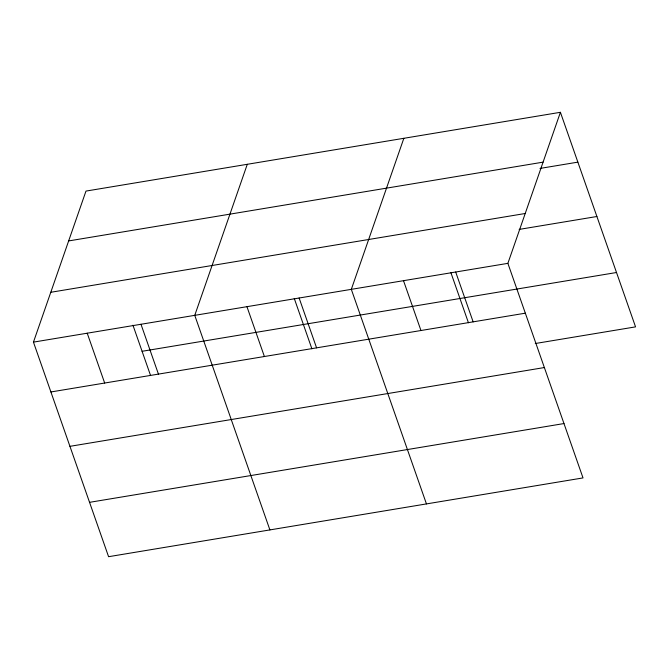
<?xml version="1.0" encoding="UTF-8"?>
<svg xmlns="http://www.w3.org/2000/svg" width="669" height="669" viewBox="0 0 669 669"><rect width="100%" height="100%" fill="white"/><g stroke="black" fill="none" stroke-linecap="round" stroke-linejoin="round"><path stroke-width="1" d="M560.413 112.3L507.88 263.352L583.017 477.917L108.587 556.7L33.45 342.127L85.983 191.083L560.413 112.3L635.55 326.873L535.267 343.523M247.287 164.298L194.754 315.342L269.9 529.915M403.85 138.299L351.317 289.351L426.454 503.916M68.648 240.932L543.077 162.149M540 168.429L577.865 162.141M50.785 292.286L525.215 213.503M519.127 229.417L596.899 216.505M33.45 342.127L507.88 263.352M142.087 351.292L616.517 272.509M50.903 391.967L525.332 313.184M69.944 446.332L544.365 367.549M89.554 502.335L563.984 423.552M455.689 272.015L473.142 321.856M450.822 272.434L468.451 322.776M403.507 280.679L420.96 330.519M299.127 298.014L316.579 347.847M294.26 298.433L311.888 348.775M246.945 306.678L264.397 356.518M140.983 324.273L158.444 374.113M132.955 325.218L150.584 375.56M87.221 333.204L104.673 383.036"/></g></svg>
